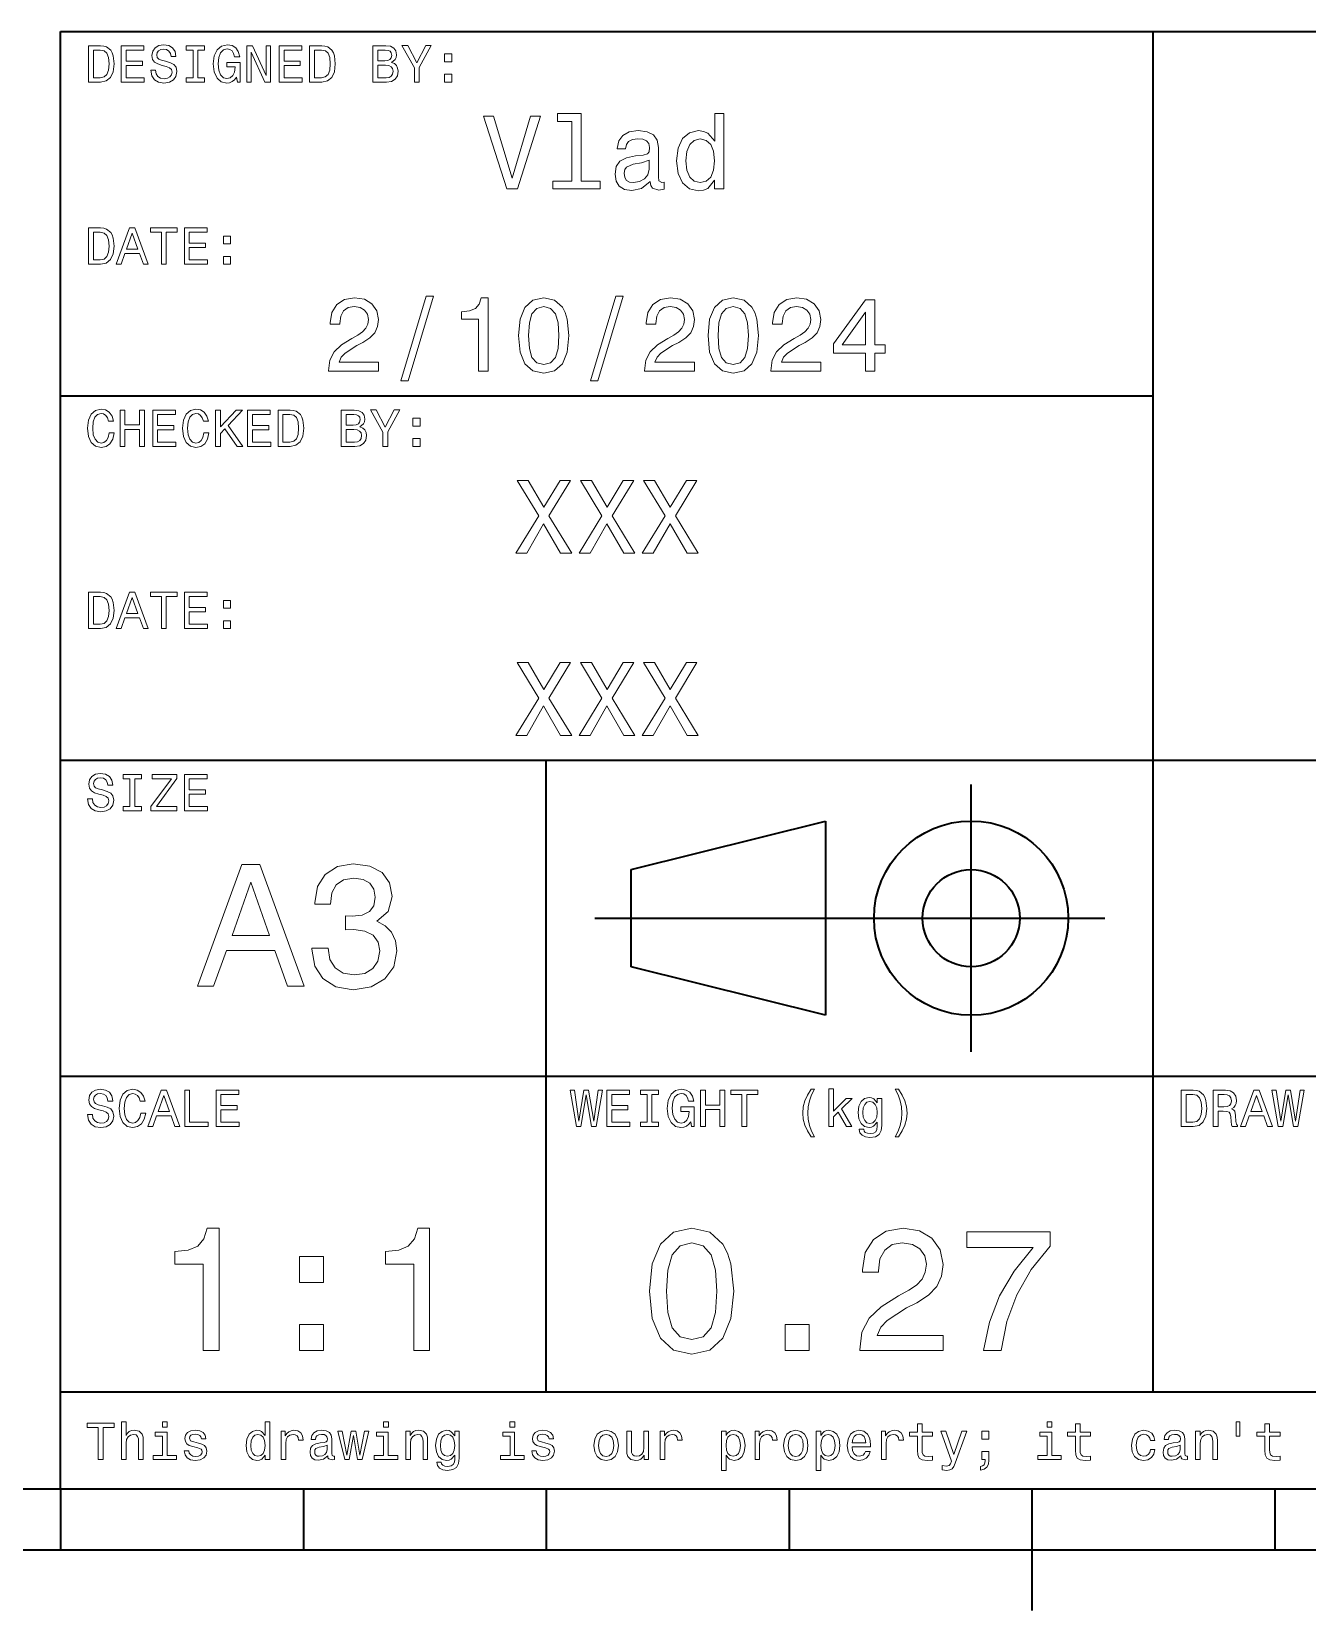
# Model space of a CAD drawing. Extents: x 0 to 420, y 0 to 297.
# Drawn here: x 218.8 to 271.3, y 5 to 70 of the extents above; entities that cross this region are included whole.
import ezdxf

# ---------------------------------------------------------------- set-up
doc = ezdxf.new("R2010")
doc.units = 0

msp = doc.modelspace()

# ---------------------------------------------------------------- linework, layer by layer
at = {"color": 7, "lineweight": 35}
for p, q in [((220, 10), (220, 70)), ((220, 70), (410, 70)), ((265, 14), (265, 70)), ((220, 55), (265, 55)), ((220, 40), (385, 40)), ((240, 14), (240, 40)), ((242, 33.5), (263, 33.5)), ((220, 27), (385, 27)), ((220, 14), (385, 14)), ((10, 10), (410, 10)), ((220, 10), (410, 10)), ((110, 7.5), (310, 7.5))]:
    msp.add_line(p, q, dxfattribs=at)
at = {"color": 7, "lineweight": 35, "ltscale": 0.275}
msp.add_line((257.5, 28), (257.5, 39), dxfattribs=at)
at = {"color": 7, "lineweight": 35, "ltscale": 0.206155}
for p, q in [((243.5, 35.5), (251.5, 37.5)), ((251.5, 29.5), (243.5, 31.5))]:
    msp.add_line(p, q, dxfattribs=at)
at = {"color": 7, "lineweight": 35, "ltscale": 0.2}
msp.add_line((251.5, 37.5), (251.5, 29.5), dxfattribs=at)
at = {"color": 7, "lineweight": 35, "ltscale": 0.1}
msp.add_line((243.5, 31.5), (243.5, 35.5), dxfattribs=at)
at = {"color": 7, "lineweight": 35, "ltscale": 0.0625}
for p, q in [((220, 10), (220, 7.5)), ((230, 10), (230, 7.5)), ((240, 10), (240, 7.5)), ((250, 10), (250, 7.5)), ((270, 10), (270, 7.5))]:
    msp.add_line(p, q, dxfattribs=at)
at = {"color": 7, "lineweight": 35, "ltscale": 0.125}
msp.add_line((260, 10), (260, 5), dxfattribs=at)
at = {"color": 7, "lineweight": 13}
for points in [[(221.648, 69.419), (221.149, 69.419), (221.149, 67.919), (221.648, 67.919), (221.884, 67.966), (222.059, 68.111), (222.167, 68.347), (222.206, 68.669), (222.171, 68.997), (222.128, 69.127), (222.068, 69.231), (221.893, 69.371), (221.778, 69.406)], [(221.633, 69.239), (221.798, 69.207), (221.91, 69.107), (221.977, 68.93), (221.999, 68.669), (221.975, 68.416), (221.908, 68.238), (221.793, 68.133), (221.633, 68.098), (221.35, 68.098), (221.35, 69.239)], [(222.498, 67.919), (223.449, 67.919), (223.449, 68.1), (222.697, 68.1), (222.697, 68.608), (223.367, 68.608), (223.367, 68.787), (222.697, 68.787), (222.697, 69.237), (223.432, 69.237), (223.432, 69.419), (222.498, 69.419)], [(223.911, 68.414), (223.715, 68.414), (223.758, 68.184), (223.866, 68.016), (224.032, 67.914), (224.257, 67.878), (224.48, 67.912), (224.646, 68.007), (224.752, 68.156), (224.791, 68.353), (224.759, 68.53), (224.668, 68.645), (224.521, 68.72), (224.324, 68.777), (224.156, 68.818), (224.045, 68.865), (223.983, 68.934), (223.963, 69.043), (223.983, 69.14), (224.039, 69.213), (224.125, 69.263), (224.244, 69.28), (224.365, 69.259), (224.46, 69.2), (224.523, 69.103), (224.553, 68.971), (224.75, 68.971), (224.75, 68.976), (224.715, 69.179), (224.614, 69.33), (224.454, 69.425), (224.238, 69.457), (224.043, 69.425), (223.892, 69.334), (223.795, 69.194), (223.76, 69.012), (223.788, 68.85), (223.87, 68.74), (224, 68.666), (224.177, 68.61), (224.352, 68.561), (224.484, 68.513), (224.564, 68.444), (224.592, 68.331), (224.566, 68.217), (224.499, 68.13), (224.398, 68.076), (224.266, 68.059), (224.119, 68.083), (224.006, 68.152), (223.935, 68.264)], [(225.455, 68.1), (225.178, 68.1), (225.178, 67.919), (225.93, 67.919), (225.93, 68.1), (225.653, 68.1), (225.653, 69.237), (225.93, 69.237), (225.93, 69.419), (225.178, 69.419), (225.178, 69.237), (225.455, 69.237)], [(227.251, 68.12), (227.287, 67.919), (227.396, 67.919), (227.396, 68.729), (226.849, 68.729), (226.849, 68.545), (227.186, 68.545), (227.186, 68.532), (227.16, 68.334), (227.091, 68.187), (226.985, 68.094), (226.853, 68.063), (226.706, 68.102), (226.591, 68.219), (226.518, 68.411), (226.492, 68.675), (226.516, 68.937), (226.589, 69.129), (226.706, 69.246), (226.864, 69.287), (226.972, 69.265), (227.061, 69.205), (227.125, 69.103), (227.162, 68.967), (227.376, 68.967), (227.32, 69.174), (227.214, 69.33), (227.065, 69.425), (226.877, 69.46), (226.63, 69.406), (226.445, 69.248), (226.326, 68.999), (226.285, 68.669), (226.326, 68.336), (226.445, 68.087), (226.62, 67.929), (226.84, 67.878), (226.963, 67.895), (227.073, 67.938), (227.169, 68.014)], [(227.664, 67.919), (227.843, 67.919), (227.843, 69.148), (228.418, 67.919), (228.649, 67.919), (228.649, 69.419), (228.468, 69.419), (228.468, 68.189), (227.899, 69.419), (227.664, 69.419)], [(229.004, 67.919), (229.955, 67.919), (229.955, 68.1), (229.202, 68.1), (229.202, 68.608), (229.872, 68.608), (229.872, 68.787), (229.202, 68.787), (229.202, 69.237), (229.937, 69.237), (229.937, 69.419), (229.004, 69.419)], [(230.756, 69.419), (230.257, 69.419), (230.257, 67.919), (230.756, 67.919), (230.992, 67.966), (231.167, 68.111), (231.275, 68.347), (231.314, 68.669), (231.28, 68.997), (231.236, 69.127), (231.176, 69.231), (231.001, 69.371), (230.886, 69.406)], [(230.741, 69.239), (230.906, 69.207), (231.018, 69.107), (231.085, 68.93), (231.107, 68.669), (231.083, 68.416), (231.016, 68.238), (230.901, 68.133), (230.741, 68.098), (230.458, 68.098), (230.458, 69.239)], [(233.631, 68.729), (233.782, 68.854), (233.821, 68.939), (233.834, 69.043), (233.806, 69.205), (233.722, 69.321), (233.586, 69.393), (233.396, 69.419), (232.862, 69.419), (232.862, 67.919), (233.426, 67.919), (233.627, 67.949), (233.776, 68.037), (233.869, 68.178), (233.901, 68.368), (233.882, 68.496), (233.83, 68.602), (233.746, 68.679)], [(233.354, 68.796), (233.061, 68.796), (233.061, 69.239), (233.372, 69.239), (233.488, 69.226), (233.571, 69.187), (233.62, 69.12), (233.638, 69.021), (233.618, 68.921), (233.566, 68.852), (233.478, 68.809)], [(234.774, 67.919), (234.774, 68.526), (235.267, 69.421), (235.043, 69.421), (234.673, 68.71), (234.299, 69.421), (234.059, 69.421), (234.573, 68.513), (234.573, 67.919)], [(235.814, 68.757), (236.112, 68.757), (236.112, 69.079), (235.814, 69.079)], [(233.402, 68.098), (233.061, 68.098), (233.061, 68.615), (233.383, 68.615), (233.519, 68.599), (233.616, 68.554), (233.674, 68.476), (233.694, 68.364), (233.674, 68.245), (233.62, 68.163), (233.53, 68.113)], [(235.814, 67.919), (236.112, 67.919), (236.112, 68.241), (235.814, 68.241)], [(239.349, 66.524), (238.597, 63.97), (237.823, 66.524), (237.412, 66.524), (238.38, 63.52), (238.813, 63.52), (239.759, 66.524)], [(241.061, 66.304), (241.061, 63.84), (240.278, 63.84), (240.278, 63.52), (242.219, 63.52), (242.219, 63.84), (241.441, 63.84), (241.441, 66.624), (240.464, 66.624), (240.464, 66.304)], [(246.935, 63.879), (246.935, 63.52), (247.316, 63.52), (247.316, 66.624), (246.939, 66.624), (246.939, 65.487), (246.65, 65.816), (246.473, 65.893), (246.269, 65.924), (245.902, 65.837), (245.617, 65.595), (245.431, 65.206), (245.366, 64.683), (245.431, 64.16), (245.617, 63.767), (245.902, 63.52), (246.269, 63.438), (246.473, 63.468), (246.654, 63.546)], [(244.285, 63.823), (244.285, 63.81), (244.307, 63.663), (244.372, 63.559), (244.644, 63.477), (244.856, 63.512), (244.856, 63.805), (244.765, 63.793), (244.644, 63.849), (244.622, 64.022), (244.622, 65.223), (244.571, 65.53), (244.419, 65.746), (244.156, 65.876), (243.784, 65.924), (243.421, 65.872), (243.153, 65.725), (242.984, 65.496), (242.928, 65.193), (242.928, 65.167), (243.269, 65.167), (243.3, 65.349), (243.395, 65.478), (243.55, 65.556), (243.771, 65.586), (243.983, 65.565), (244.134, 65.5), (244.225, 65.388), (244.255, 65.232), (244.238, 65.05), (244.169, 64.96), (243.996, 64.916), (243.671, 64.882), (243.3, 64.804), (243.036, 64.666), (242.88, 64.45), (242.833, 64.13), (242.876, 63.844), (243.01, 63.633), (243.226, 63.499), (243.525, 63.451), (243.927, 63.542)], [(246.334, 65.582), (246.585, 65.522), (246.775, 65.353), (246.888, 65.072), (246.931, 64.683), (246.888, 64.29), (246.775, 64.009), (246.585, 63.836), (246.334, 63.78), (246.097, 63.836), (245.915, 64.009), (245.794, 64.294), (245.755, 64.683), (245.794, 65.068), (245.915, 65.349), (246.097, 65.522)], [(244.242, 64.333), (244.19, 64.108), (244.052, 63.935), (243.844, 63.823), (243.589, 63.784), (243.425, 63.805), (243.308, 63.875), (243.235, 63.996), (243.213, 64.164), (243.231, 64.316), (243.3, 64.424), (243.576, 64.545), (243.927, 64.597), (244.242, 64.7)], [(221.648, 61.919), (221.149, 61.919), (221.149, 60.419), (221.648, 60.419), (221.884, 60.466), (222.059, 60.611), (222.167, 60.847), (222.206, 61.169), (222.171, 61.497), (222.128, 61.627), (222.068, 61.731), (221.893, 61.871), (221.778, 61.906)], [(222.295, 60.419), (222.494, 60.419), (222.651, 60.86), (223.25, 60.86), (223.408, 60.419), (223.611, 60.419), (223.062, 61.921), (222.841, 61.921)], [(224.153, 60.419), (224.352, 60.419), (224.352, 61.737), (224.806, 61.737), (224.806, 61.919), (223.697, 61.919), (223.697, 61.737), (224.153, 61.737)], [(225.1, 60.419), (226.051, 60.419), (226.051, 60.6), (225.299, 60.6), (225.299, 61.108), (225.969, 61.108), (225.969, 61.287), (225.299, 61.287), (225.299, 61.737), (226.034, 61.737), (226.034, 61.919), (225.1, 61.919)], [(221.633, 61.739), (221.798, 61.707), (221.91, 61.607), (221.977, 61.43), (221.999, 61.169), (221.975, 60.916), (221.908, 60.738), (221.793, 60.633), (221.633, 60.598), (221.35, 60.598), (221.35, 61.739)], [(222.72, 61.043), (222.952, 61.705), (223.183, 61.043)], [(226.706, 61.257), (227.004, 61.257), (227.004, 61.579), (226.706, 61.579)], [(226.706, 60.419), (227.004, 60.419), (227.004, 60.741), (226.706, 60.741)], [(231.036, 56.02), (233.098, 56.02), (233.098, 56.392), (231.468, 56.392), (231.559, 56.595), (231.715, 56.764), (232.195, 57.071), (232.45, 57.2), (232.735, 57.386), (232.938, 57.602), (233.055, 57.857), (233.098, 58.147), (233.024, 58.51), (232.821, 58.795), (232.51, 58.977), (232.108, 59.042), (231.693, 58.968), (231.378, 58.765), (231.174, 58.441), (231.105, 58.013), (231.105, 57.952), (231.499, 57.952), (231.499, 57.987), (231.537, 58.281), (231.654, 58.497), (231.84, 58.635), (232.086, 58.683), (232.337, 58.64), (232.523, 58.532), (232.644, 58.363), (232.687, 58.151), (232.657, 57.952), (232.575, 57.784), (232.437, 57.637), (232.246, 57.507), (231.991, 57.369), (231.568, 57.101), (231.269, 56.816), (231.092, 56.47), (231.036, 56.033)], [(234.019, 55.618), (234.317, 55.618), (235.363, 59.102), (235.061, 59.102)], [(237.218, 56.02), (237.611, 56.02), (237.611, 59.042), (237.317, 59.042), (237.239, 58.778), (237.084, 58.601), (236.846, 58.497), (236.517, 58.463), (236.517, 58.156), (237.218, 58.156)], [(238.856, 57.486), (238.921, 56.807), (239.124, 56.323), (239.448, 56.029), (239.898, 55.934), (240.343, 56.029), (240.667, 56.323), (240.866, 56.807), (240.935, 57.486), (240.866, 58.16), (240.784, 58.428), (240.667, 58.648), (240.343, 58.942), (239.898, 59.042), (239.448, 58.942), (239.124, 58.644), (238.921, 58.16)], [(239.271, 57.486), (239.305, 58.009), (239.414, 58.385), (239.608, 58.605), (239.898, 58.683), (240.183, 58.605), (240.378, 58.385), (240.486, 58.009), (240.52, 57.486), (240.486, 56.958), (240.378, 56.582), (240.183, 56.362), (239.898, 56.288), (239.608, 56.362), (239.414, 56.582), (239.305, 56.958)], [(241.826, 55.618), (242.124, 55.618), (243.17, 59.102), (242.867, 59.102)], [(244.048, 56.02), (246.11, 56.02), (246.11, 56.392), (244.48, 56.392), (244.571, 56.595), (244.726, 56.764), (245.206, 57.071), (245.461, 57.2), (245.746, 57.386), (245.95, 57.602), (246.066, 57.857), (246.11, 58.147), (246.036, 58.51), (245.833, 58.795), (245.522, 58.977), (245.12, 59.042), (244.705, 58.968), (244.389, 58.765), (244.186, 58.441), (244.117, 58.013), (244.117, 57.952), (244.51, 57.952), (244.51, 57.987), (244.549, 58.281), (244.666, 58.497), (244.852, 58.635), (245.098, 58.683), (245.349, 58.64), (245.535, 58.532), (245.656, 58.363), (245.699, 58.151), (245.669, 57.952), (245.586, 57.784), (245.448, 57.637), (245.258, 57.507), (245.003, 57.369), (244.579, 57.101), (244.281, 56.816), (244.104, 56.47), (244.048, 56.033)], [(246.663, 57.486), (246.728, 56.807), (246.931, 56.323), (247.255, 56.029), (247.705, 55.934), (248.15, 56.029), (248.474, 56.323), (248.673, 56.807), (248.742, 57.486), (248.673, 58.16), (248.591, 58.428), (248.474, 58.648), (248.15, 58.942), (247.705, 59.042), (247.255, 58.942), (246.931, 58.644), (246.728, 58.16)], [(247.078, 57.486), (247.112, 58.009), (247.22, 58.385), (247.415, 58.605), (247.705, 58.683), (247.99, 58.605), (248.184, 58.385), (248.293, 58.009), (248.327, 57.486), (248.293, 56.958), (248.184, 56.582), (247.99, 56.362), (247.705, 56.288), (247.415, 56.362), (247.22, 56.582), (247.112, 56.958)], [(249.252, 56.02), (251.314, 56.02), (251.314, 56.392), (249.684, 56.392), (249.775, 56.595), (249.931, 56.764), (250.411, 57.071), (250.666, 57.2), (250.951, 57.386), (251.154, 57.602), (251.271, 57.857), (251.314, 58.147), (251.241, 58.51), (251.037, 58.795), (250.726, 58.977), (250.324, 59.042), (249.909, 58.968), (249.594, 58.765), (249.39, 58.441), (249.321, 58.013), (249.321, 57.952), (249.715, 57.952), (249.715, 57.987), (249.754, 58.281), (249.87, 58.497), (250.056, 58.635), (250.303, 58.683), (250.553, 58.64), (250.739, 58.532), (250.86, 58.363), (250.903, 58.151), (250.873, 57.952), (250.791, 57.784), (250.653, 57.637), (250.463, 57.507), (250.207, 57.369), (249.784, 57.101), (249.486, 56.816), (249.308, 56.47), (249.252, 56.033)], [(253.147, 56.02), (253.536, 56.02), (253.536, 56.764), (253.964, 56.764), (253.964, 57.11), (253.536, 57.11), (253.536, 58.955), (253.143, 58.955), (251.829, 57.144), (251.829, 56.764), (253.147, 56.764)], [(252.192, 57.11), (253.147, 58.454), (253.147, 57.11)], [(222.001, 53.476), (221.957, 53.295), (221.886, 53.165), (221.787, 53.085), (221.67, 53.059), (221.53, 53.098), (221.419, 53.215), (221.346, 53.405), (221.322, 53.669), (221.346, 53.93), (221.417, 54.122), (221.527, 54.239), (221.67, 54.28), (221.774, 54.259), (221.862, 54.198), (221.932, 54.101), (221.979, 53.967), (222.184, 53.967), (222.12, 54.172), (222.007, 54.328), (221.854, 54.425), (221.67, 54.46), (221.441, 54.406), (221.266, 54.254), (221.153, 54.006), (221.115, 53.669), (221.153, 53.331), (221.266, 53.083), (221.441, 52.929), (221.67, 52.878), (221.871, 52.919), (222.033, 53.033), (222.148, 53.221), (222.208, 53.476)], [(222.45, 52.919), (222.651, 52.919), (222.651, 53.623), (223.252, 53.623), (223.252, 52.919), (223.451, 52.919), (223.451, 54.419), (223.252, 54.419), (223.252, 53.807), (222.651, 53.807), (222.651, 54.419), (222.45, 54.419)], [(223.799, 52.919), (224.75, 52.919), (224.75, 53.1), (223.998, 53.1), (223.998, 53.608), (224.668, 53.608), (224.668, 53.787), (223.998, 53.787), (223.998, 54.237), (224.733, 54.237), (224.733, 54.419), (223.799, 54.419)], [(225.904, 53.476), (225.861, 53.295), (225.79, 53.165), (225.69, 53.085), (225.573, 53.059), (225.433, 53.098), (225.323, 53.215), (225.249, 53.405), (225.226, 53.669), (225.249, 53.93), (225.321, 54.122), (225.431, 54.239), (225.573, 54.28), (225.677, 54.259), (225.766, 54.198), (225.835, 54.101), (225.883, 53.967), (226.088, 53.967), (226.023, 54.172), (225.911, 54.328), (225.757, 54.425), (225.573, 54.46), (225.344, 54.406), (225.169, 54.254), (225.057, 54.006), (225.018, 53.669), (225.057, 53.331), (225.169, 53.083), (225.344, 52.929), (225.573, 52.878), (225.774, 52.919), (225.937, 53.033), (226.051, 53.221), (226.112, 53.476)], [(226.386, 52.919), (226.585, 52.919), (226.585, 53.452), (226.762, 53.643), (227.266, 52.919), (227.508, 52.919), (226.903, 53.787), (227.491, 54.419), (227.227, 54.419), (226.585, 53.725), (226.585, 54.419), (226.386, 54.419)], [(227.702, 52.919), (228.653, 52.919), (228.653, 53.1), (227.901, 53.1), (227.901, 53.608), (228.571, 53.608), (228.571, 53.787), (227.901, 53.787), (227.901, 54.237), (228.636, 54.237), (228.636, 54.419), (227.702, 54.419)], [(229.455, 54.419), (228.956, 54.419), (228.956, 52.919), (229.455, 52.919), (229.691, 52.966), (229.866, 53.111), (229.974, 53.347), (230.013, 53.669), (229.978, 53.997), (229.935, 54.127), (229.875, 54.231), (229.7, 54.371), (229.585, 54.406)], [(229.44, 54.239), (229.604, 54.207), (229.717, 54.107), (229.784, 53.93), (229.805, 53.669), (229.782, 53.416), (229.715, 53.238), (229.6, 53.133), (229.44, 53.098), (229.157, 53.098), (229.157, 54.239)], [(232.33, 53.729), (232.481, 53.854), (232.52, 53.939), (232.533, 54.043), (232.505, 54.205), (232.421, 54.321), (232.285, 54.393), (232.094, 54.419), (231.561, 54.419), (231.561, 52.919), (232.125, 52.919), (232.326, 52.949), (232.475, 53.037), (232.568, 53.178), (232.6, 53.368), (232.581, 53.496), (232.529, 53.602), (232.445, 53.679)], [(232.053, 53.796), (231.759, 53.796), (231.759, 54.239), (232.071, 54.239), (232.187, 54.226), (232.269, 54.187), (232.319, 54.12), (232.336, 54.021), (232.317, 53.921), (232.265, 53.852), (232.177, 53.809)], [(233.473, 52.919), (233.473, 53.526), (233.966, 54.421), (233.741, 54.421), (233.372, 53.71), (232.998, 54.421), (232.758, 54.421), (233.272, 53.513), (233.272, 52.919)], [(234.513, 53.757), (234.811, 53.757), (234.811, 54.079), (234.513, 54.079)], [(232.101, 53.098), (231.759, 53.098), (231.759, 53.615), (232.081, 53.615), (232.218, 53.599), (232.315, 53.554), (232.373, 53.476), (232.393, 53.364), (232.373, 53.245), (232.319, 53.163), (232.228, 53.113)], [(234.513, 52.919), (234.811, 52.919), (234.811, 53.241), (234.513, 53.241)], [(238.752, 48.52), (239.206, 48.52), (239.893, 49.735), (240.594, 48.52), (241.052, 48.52), (240.114, 50.063), (241.004, 51.524), (240.568, 51.524), (239.906, 50.414), (239.258, 51.524), (238.804, 51.524), (239.69, 50.059)], [(241.354, 48.52), (241.808, 48.52), (242.496, 49.735), (243.196, 48.52), (243.654, 48.52), (242.716, 50.063), (243.607, 51.524), (243.17, 51.524), (242.509, 50.414), (241.86, 51.524), (241.406, 51.524), (242.293, 50.059)], [(243.957, 48.52), (244.411, 48.52), (245.098, 49.735), (245.798, 48.52), (246.256, 48.52), (245.318, 50.063), (246.209, 51.524), (245.772, 51.524), (245.111, 50.414), (244.463, 51.524), (244.009, 51.524), (244.895, 50.059)], [(221.648, 46.919), (221.149, 46.919), (221.149, 45.419), (221.648, 45.419), (221.884, 45.466), (222.059, 45.611), (222.167, 45.847), (222.206, 46.169), (222.171, 46.497), (222.128, 46.627), (222.068, 46.731), (221.893, 46.871), (221.778, 46.906)], [(222.295, 45.419), (222.494, 45.419), (222.651, 45.86), (223.25, 45.86), (223.408, 45.419), (223.611, 45.419), (223.062, 46.921), (222.841, 46.921)], [(224.153, 45.419), (224.352, 45.419), (224.352, 46.737), (224.806, 46.737), (224.806, 46.919), (223.697, 46.919), (223.697, 46.737), (224.153, 46.737)], [(225.1, 45.419), (226.051, 45.419), (226.051, 45.6), (225.299, 45.6), (225.299, 46.108), (225.969, 46.108), (225.969, 46.287), (225.299, 46.287), (225.299, 46.737), (226.034, 46.737), (226.034, 46.919), (225.1, 46.919)], [(221.633, 46.739), (221.798, 46.707), (221.91, 46.607), (221.977, 46.43), (221.999, 46.169), (221.975, 45.916), (221.908, 45.738), (221.793, 45.633), (221.633, 45.598), (221.35, 45.598), (221.35, 46.739)], [(222.72, 46.043), (222.952, 46.705), (223.183, 46.043)], [(226.706, 46.257), (227.004, 46.257), (227.004, 46.579), (226.706, 46.579)], [(226.706, 45.419), (227.004, 45.419), (227.004, 45.741), (226.706, 45.741)], [(238.752, 41.02), (239.206, 41.02), (239.893, 42.235), (240.594, 41.02), (241.052, 41.02), (240.114, 42.563), (241.004, 44.024), (240.568, 44.024), (239.906, 42.914), (239.258, 44.024), (238.804, 44.024), (239.69, 42.559)], [(241.354, 41.02), (241.808, 41.02), (242.496, 42.235), (243.196, 41.02), (243.654, 41.02), (242.716, 42.563), (243.607, 44.024), (243.17, 44.024), (242.509, 42.914), (241.86, 44.024), (241.406, 44.024), (242.293, 42.559)], [(243.957, 41.02), (244.411, 41.02), (245.098, 42.235), (245.798, 41.02), (246.256, 41.02), (245.318, 42.563), (246.209, 44.024), (245.772, 44.024), (245.111, 42.914), (244.463, 44.024), (244.009, 44.024), (244.895, 42.559)], [(221.309, 38.414), (221.112, 38.414), (221.156, 38.184), (221.264, 38.016), (221.43, 37.914), (221.655, 37.878), (221.878, 37.912), (222.044, 38.007), (222.15, 38.156), (222.189, 38.353), (222.156, 38.53), (222.066, 38.645), (221.919, 38.72), (221.722, 38.777), (221.553, 38.818), (221.443, 38.865), (221.38, 38.934), (221.361, 39.043), (221.38, 39.14), (221.437, 39.213), (221.523, 39.263), (221.642, 39.28), (221.763, 39.259), (221.858, 39.2), (221.921, 39.103), (221.951, 38.971), (222.148, 38.971), (222.148, 38.976), (222.113, 39.179), (222.012, 39.33), (221.852, 39.425), (221.635, 39.457), (221.441, 39.425), (221.29, 39.334), (221.192, 39.194), (221.158, 39.012), (221.186, 38.85), (221.268, 38.74), (221.398, 38.666), (221.575, 38.61), (221.75, 38.561), (221.882, 38.513), (221.962, 38.444), (221.99, 38.331), (221.964, 38.217), (221.897, 38.13), (221.795, 38.076), (221.664, 38.059), (221.517, 38.083), (221.404, 38.152), (221.333, 38.264)], [(222.852, 38.1), (222.576, 38.1), (222.576, 37.919), (223.328, 37.919), (223.328, 38.1), (223.051, 38.1), (223.051, 39.237), (223.328, 39.237), (223.328, 39.419), (222.576, 39.419), (222.576, 39.237), (222.852, 39.237)], [(223.715, 37.919), (224.791, 37.919), (224.791, 38.1), (223.952, 38.1), (224.791, 39.248), (224.791, 39.419), (223.773, 39.419), (223.773, 39.237), (224.566, 39.237), (223.715, 38.091)], [(225.1, 37.919), (226.051, 37.919), (226.051, 38.1), (225.299, 38.1), (225.299, 38.608), (225.969, 38.608), (225.969, 38.787), (225.299, 38.787), (225.299, 39.237), (226.034, 39.237), (226.034, 39.419), (225.1, 39.419)], [(225.641, 30.7), (226.304, 30.7), (226.83, 32.17), (228.826, 32.17), (229.352, 30.7), (230.029, 30.7), (228.199, 35.707), (227.464, 35.707)], [(230.353, 32.271), (230.353, 32.22), (230.468, 31.529), (230.807, 31.01), (231.34, 30.679), (232.046, 30.556), (232.795, 30.679), (233.357, 30.996), (233.718, 31.5), (233.847, 32.148), (233.79, 32.573), (233.631, 32.919), (233.372, 33.186), (233.026, 33.38), (233.494, 33.769), (233.66, 34.389), (233.552, 34.951), (233.242, 35.376), (232.738, 35.643), (232.046, 35.736), (231.398, 35.621), (230.901, 35.304), (230.576, 34.8), (230.468, 34.13), (230.468, 34.079), (231.11, 34.079), (231.167, 34.54), (231.354, 34.872), (231.657, 35.073), (232.082, 35.146), (232.457, 35.088), (232.731, 34.937), (232.896, 34.692), (232.961, 34.36), (232.896, 34.007), (232.723, 33.769), (232.421, 33.625), (232.01, 33.582), (231.729, 33.589), (231.729, 33.02), (232.082, 33.035), (232.536, 32.97), (232.875, 32.797), (233.076, 32.516), (233.148, 32.148), (233.069, 31.731), (232.86, 31.421), (232.529, 31.226), (232.089, 31.161), (231.635, 31.233), (231.304, 31.45), (231.095, 31.795), (231.016, 32.271)], [(227.061, 32.782), (227.831, 34.987), (228.602, 32.782)], [(221.309, 25.414), (221.112, 25.414), (221.156, 25.184), (221.264, 25.016), (221.43, 24.914), (221.655, 24.878), (221.878, 24.912), (222.044, 25.007), (222.15, 25.156), (222.189, 25.353), (222.156, 25.53), (222.066, 25.645), (221.919, 25.72), (221.722, 25.777), (221.553, 25.818), (221.443, 25.865), (221.38, 25.934), (221.361, 26.043), (221.38, 26.14), (221.437, 26.213), (221.523, 26.263), (221.642, 26.28), (221.763, 26.259), (221.858, 26.2), (221.921, 26.103), (221.951, 25.971), (222.148, 25.971), (222.148, 25.976), (222.113, 26.179), (222.012, 26.33), (221.852, 26.425), (221.635, 26.457), (221.441, 26.425), (221.29, 26.334), (221.192, 26.194), (221.158, 26.012), (221.186, 25.85), (221.268, 25.74), (221.398, 25.666), (221.575, 25.61), (221.75, 25.561), (221.882, 25.513), (221.962, 25.444), (221.99, 25.331), (221.964, 25.217), (221.897, 25.13), (221.795, 25.076), (221.664, 25.059), (221.517, 25.083), (221.404, 25.152), (221.333, 25.264)], [(223.302, 25.476), (223.259, 25.295), (223.187, 25.165), (223.088, 25.085), (222.971, 25.059), (222.831, 25.098), (222.72, 25.215), (222.647, 25.405), (222.623, 25.669), (222.647, 25.93), (222.718, 26.122), (222.829, 26.239), (222.971, 26.28), (223.075, 26.259), (223.164, 26.198), (223.233, 26.101), (223.28, 25.967), (223.486, 25.967), (223.421, 26.172), (223.308, 26.328), (223.155, 26.425), (222.971, 26.46), (222.742, 26.406), (222.567, 26.254), (222.455, 26.006), (222.416, 25.669), (222.455, 25.331), (222.567, 25.083), (222.742, 24.929), (222.971, 24.878), (223.172, 24.919), (223.334, 25.033), (223.449, 25.221), (223.509, 25.476)], [(223.596, 24.919), (223.795, 24.919), (223.952, 25.36), (224.551, 25.36), (224.709, 24.919), (224.912, 24.919), (224.363, 26.421), (224.143, 26.421)], [(224.022, 25.543), (224.253, 26.205), (224.484, 25.543)], [(225.115, 24.919), (226.079, 24.919), (226.079, 25.1), (225.314, 25.1), (225.314, 26.419), (225.115, 26.419)], [(226.401, 24.919), (227.352, 24.919), (227.352, 25.1), (226.6, 25.1), (226.6, 25.608), (227.27, 25.608), (227.27, 25.787), (226.6, 25.787), (226.6, 26.237), (227.335, 26.237), (227.335, 26.419), (226.401, 26.419)], [(241.242, 24.919), (241.432, 24.919), (241.648, 26.22), (241.871, 24.919), (242.053, 24.919), (242.316, 26.421), (242.143, 26.421), (241.957, 25.143), (241.744, 26.421), (241.555, 26.421), (241.346, 25.143), (241.16, 26.421), (240.983, 26.421)], [(242.498, 24.919), (243.449, 24.919), (243.449, 25.1), (242.697, 25.1), (242.697, 25.608), (243.367, 25.608), (243.367, 25.787), (242.697, 25.787), (242.697, 26.237), (243.432, 26.237), (243.432, 26.419), (242.498, 26.419)], [(244.153, 25.1), (243.877, 25.1), (243.877, 24.919), (244.629, 24.919), (244.629, 25.1), (244.352, 25.1), (244.352, 26.237), (244.629, 26.237), (244.629, 26.419), (243.877, 26.419), (243.877, 26.237), (244.153, 26.237)], [(245.95, 25.12), (245.986, 24.919), (246.094, 24.919), (246.094, 25.729), (245.548, 25.729), (245.548, 25.545), (245.885, 25.545), (245.885, 25.532), (245.859, 25.334), (245.79, 25.187), (245.684, 25.094), (245.552, 25.063), (245.405, 25.102), (245.29, 25.219), (245.217, 25.411), (245.191, 25.675), (245.215, 25.937), (245.288, 26.129), (245.405, 26.246), (245.563, 26.287), (245.671, 26.265), (245.759, 26.205), (245.824, 26.103), (245.861, 25.967), (246.075, 25.967), (246.019, 26.174), (245.913, 26.33), (245.764, 26.425), (245.576, 26.46), (245.329, 26.406), (245.143, 26.248), (245.024, 25.999), (244.983, 25.669), (245.024, 25.336), (245.143, 25.087), (245.318, 24.929), (245.539, 24.878), (245.662, 24.895), (245.772, 24.938), (245.867, 25.014)], [(246.354, 24.919), (246.555, 24.919), (246.555, 25.623), (247.156, 25.623), (247.156, 24.919), (247.354, 24.919), (247.354, 26.419), (247.156, 26.419), (247.156, 25.807), (246.555, 25.807), (246.555, 26.419), (246.354, 26.419)], [(248.057, 24.919), (248.256, 24.919), (248.256, 26.237), (248.71, 26.237), (248.71, 26.419), (247.601, 26.419), (247.601, 26.237), (248.057, 26.237)], [(250.916, 24.501), (251.053, 24.501), (250.929, 24.731), (250.843, 24.97), (250.789, 25.223), (250.772, 25.478), (250.789, 25.733), (250.843, 25.984), (250.929, 26.226), (251.053, 26.455), (250.916, 26.455), (250.759, 26.218), (250.648, 25.982), (250.584, 25.736), (250.564, 25.478), (250.584, 25.219), (250.648, 24.975), (250.759, 24.739)], [(251.638, 24.919), (251.829, 24.919), (251.829, 25.327), (252.027, 25.519), (252.369, 24.919), (252.583, 24.919), (252.157, 25.651), (252.594, 26.079), (252.354, 26.079), (251.829, 25.556), (251.829, 26.47), (251.638, 26.47)], [(253.817, 24.97), (253.817, 26.079), (253.635, 26.079), (253.635, 25.891), (253.486, 26.062), (253.396, 26.105), (253.294, 26.12), (253.11, 26.077), (252.968, 25.956), (252.875, 25.762), (252.842, 25.5), (252.875, 25.236), (252.968, 25.042), (253.11, 24.919), (253.294, 24.878), (253.398, 24.893), (253.484, 24.932), (253.635, 25.096), (253.635, 24.932), (253.618, 24.802), (253.571, 24.709), (253.48, 24.655), (253.344, 24.635), (253.225, 24.648), (253.14, 24.681), (253.091, 24.737), (253.076, 24.813), (252.892, 24.813), (252.892, 24.804), (252.92, 24.666), (253.006, 24.562), (253.145, 24.495), (253.333, 24.471), (253.558, 24.504), (253.707, 24.594), (253.791, 24.752)], [(254.506, 24.501), (254.662, 24.739), (254.772, 24.975), (254.837, 25.219), (254.859, 25.478), (254.837, 25.736), (254.772, 25.982), (254.662, 26.218), (254.506, 26.455), (254.37, 26.455), (254.491, 26.226), (254.578, 25.984), (254.63, 25.733), (254.649, 25.478), (254.63, 25.223), (254.578, 24.97), (254.489, 24.731), (254.37, 24.501)], [(266.648, 26.419), (266.149, 26.419), (266.149, 24.919), (266.648, 24.919), (266.884, 24.966), (267.059, 25.111), (267.167, 25.347), (267.206, 25.669), (267.171, 25.997), (267.128, 26.127), (267.068, 26.231), (266.893, 26.371), (266.778, 26.406)], [(266.633, 26.239), (266.798, 26.207), (266.91, 26.107), (266.977, 25.93), (266.999, 25.669), (266.975, 25.416), (266.908, 25.238), (266.793, 25.133), (266.633, 25.098), (266.35, 25.098), (266.35, 26.239)], [(267.47, 24.919), (267.671, 24.919), (267.671, 25.552), (267.876, 25.552), (268.027, 25.545), (268.122, 25.515), (268.174, 25.444), (268.196, 25.316), (268.207, 25.122), (268.22, 24.994), (268.246, 24.919), (268.473, 24.919), (268.473, 24.96), (268.423, 25.02), (268.406, 25.133), (268.391, 25.375), (268.354, 25.554), (268.304, 25.61), (268.226, 25.651), (268.313, 25.705), (268.373, 25.781), (268.412, 25.876), (268.425, 25.991), (268.395, 26.172), (268.308, 26.308), (268.166, 26.39), (267.971, 26.419), (267.47, 26.419)], [(267.915, 26.235), (268.047, 26.222), (268.14, 26.181), (268.198, 26.105), (268.218, 25.986), (268.196, 25.861), (268.138, 25.785), (268.038, 25.746), (267.902, 25.736), (267.671, 25.736), (267.671, 26.235)], [(268.596, 24.919), (268.795, 24.919), (268.952, 25.36), (269.551, 25.36), (269.709, 24.919), (269.912, 24.919), (269.363, 26.421), (269.143, 26.421)], [(269.022, 25.543), (269.253, 26.205), (269.484, 25.543)], [(270.146, 24.919), (270.336, 24.919), (270.552, 26.22), (270.775, 24.919), (270.956, 24.919), (271.22, 26.421), (271.047, 26.421), (270.861, 25.143), (270.647, 26.421), (270.459, 26.421), (270.249, 25.143), (270.063, 26.421), (269.886, 26.421)], [(253.039, 25.5), (253.058, 25.692), (253.117, 25.835), (253.207, 25.919), (253.329, 25.95), (253.456, 25.919), (253.551, 25.835), (253.61, 25.692), (253.631, 25.5), (253.61, 25.303), (253.551, 25.163), (253.456, 25.076), (253.329, 25.048), (253.207, 25.076), (253.117, 25.163), (253.058, 25.305)], [(225.87, 15.7), (226.526, 15.7), (226.526, 20.736), (226.036, 20.736), (225.906, 20.297), (225.647, 20.001), (225.251, 19.829), (224.703, 19.771), (224.703, 19.259), (225.87, 19.259)], [(234.545, 15.7), (235.2, 15.7), (235.2, 20.736), (234.71, 20.736), (234.581, 20.297), (234.321, 20.001), (233.925, 19.829), (233.378, 19.771), (233.378, 19.259), (234.545, 19.259)], [(244.258, 18.143), (244.366, 17.012), (244.705, 16.205), (245.245, 15.715), (245.994, 15.556), (246.736, 15.715), (247.277, 16.205), (247.608, 17.012), (247.723, 18.143), (247.608, 19.267), (247.471, 19.713), (247.277, 20.081), (246.736, 20.571), (245.994, 20.736), (245.245, 20.571), (244.705, 20.073), (244.366, 19.267)], [(252.911, 15.7), (256.347, 15.7), (256.347, 16.32), (253.631, 16.32), (253.782, 16.659), (254.042, 16.939), (254.842, 17.451), (255.267, 17.667), (255.742, 17.977), (256.081, 18.337), (256.275, 18.762), (256.347, 19.245), (256.225, 19.85), (255.886, 20.326), (255.367, 20.628), (254.697, 20.736), (254.006, 20.614), (253.48, 20.275), (253.141, 19.735), (253.026, 19.022), (253.026, 18.921), (253.682, 18.921), (253.682, 18.978), (253.746, 19.468), (253.941, 19.829), (254.251, 20.059), (254.661, 20.138), (255.079, 20.066), (255.389, 19.886), (255.591, 19.605), (255.663, 19.252), (255.612, 18.921), (255.476, 18.64), (255.245, 18.395), (254.928, 18.179), (254.503, 17.948), (253.797, 17.501), (253.3, 17.026), (253.004, 16.45), (252.911, 15.722)], [(258.004, 15.7), (258.732, 15.7), (258.97, 16.889), (259.388, 17.999), (259.978, 19.029), (260.749, 19.994), (260.749, 20.592), (257.32, 20.592), (257.32, 19.937), (260.058, 19.937), (259.265, 18.964), (258.667, 17.948), (258.249, 16.867)], [(229.84, 18.496), (230.834, 18.496), (230.834, 19.569), (229.84, 19.569)], [(244.95, 18.143), (245.007, 19.014), (245.187, 19.641), (245.512, 20.009), (245.994, 20.138), (246.47, 20.009), (246.794, 19.641), (246.974, 19.014), (247.032, 18.143), (246.974, 17.264), (246.794, 16.637), (246.47, 16.269), (245.994, 16.147), (245.512, 16.269), (245.187, 16.637), (245.007, 17.264)], [(229.84, 15.7), (230.834, 15.7), (230.834, 16.774), (229.84, 16.774)], [(249.834, 15.7), (250.829, 15.7), (250.829, 16.774), (249.834, 16.774)], [(221.551, 11.214), (221.75, 11.214), (221.75, 12.533), (222.204, 12.533), (222.204, 12.714), (221.095, 12.714), (221.095, 12.533), (221.551, 12.533)], [(222.504, 11.214), (222.695, 11.214), (222.695, 11.884), (222.714, 12.038), (222.777, 12.15), (222.874, 12.219), (223.004, 12.245), (223.107, 12.224), (223.172, 12.165), (223.205, 12.068), (223.215, 11.938), (223.215, 11.214), (223.406, 11.214), (223.406, 11.977), (223.397, 12.131), (223.358, 12.258), (223.231, 12.375), (223.032, 12.416), (222.924, 12.401), (222.831, 12.36), (222.753, 12.295), (222.695, 12.206), (222.695, 12.766), (222.504, 12.766)], [(224.393, 12.766), (224.192, 12.766), (224.192, 12.55), (224.393, 12.55)], [(225.675, 11.891), (225.491, 11.934), (225.355, 11.984), (225.31, 12.085), (225.323, 12.157), (225.368, 12.209), (225.442, 12.241), (225.548, 12.254), (225.649, 12.241), (225.729, 12.202), (225.781, 12.144), (225.803, 12.066), (225.988, 12.066), (225.988, 12.07), (225.956, 12.211), (225.867, 12.321), (225.729, 12.39), (225.548, 12.416), (225.364, 12.39), (225.23, 12.319), (225.146, 12.213), (225.12, 12.079), (225.139, 11.949), (225.2, 11.858), (225.299, 11.794), (225.444, 11.748), (225.656, 11.696), (225.785, 11.642), (225.82, 11.599), (225.833, 11.534), (225.813, 11.454), (225.762, 11.394), (225.677, 11.355), (225.565, 11.342), (225.446, 11.355), (225.36, 11.4), (225.301, 11.474), (225.277, 11.575), (225.094, 11.575), (225.124, 11.402), (225.213, 11.277), (225.353, 11.201), (225.548, 11.173), (225.751, 11.201), (225.9, 11.277), (225.991, 11.398), (226.023, 11.556), (225.999, 11.692), (225.932, 11.785), (225.822, 11.845)], [(228.422, 11.394), (228.422, 11.214), (228.612, 11.214), (228.612, 12.766), (228.424, 12.766), (228.424, 12.198), (228.28, 12.362), (228.191, 12.401), (228.089, 12.416), (227.906, 12.373), (227.763, 12.252), (227.67, 12.057), (227.638, 11.796), (227.67, 11.534), (227.763, 11.338), (227.906, 11.214), (228.089, 11.173), (228.191, 11.188), (228.282, 11.227)], [(229.081, 11.214), (229.272, 11.214), (229.272, 11.878), (229.291, 12.038), (229.349, 12.152), (229.445, 12.222), (229.572, 12.245), (229.667, 12.23), (229.738, 12.187), (229.782, 12.113), (229.797, 12.014), (229.989, 12.014), (229.963, 12.189), (229.892, 12.314), (229.773, 12.39), (229.611, 12.416), (229.501, 12.399), (229.406, 12.356), (229.321, 12.282), (229.254, 12.183), (229.254, 12.375), (229.081, 12.375)], [(231.001, 11.366), (231.001, 11.359), (231.012, 11.286), (231.044, 11.234), (231.18, 11.193), (231.286, 11.21), (231.286, 11.357), (231.241, 11.351), (231.18, 11.379), (231.169, 11.465), (231.169, 12.066), (231.143, 12.219), (231.068, 12.327), (230.936, 12.392), (230.75, 12.416), (230.568, 12.39), (230.434, 12.317), (230.35, 12.202), (230.322, 12.051), (230.322, 12.038), (230.493, 12.038), (230.508, 12.129), (230.555, 12.193), (230.633, 12.232), (230.744, 12.247), (230.849, 12.237), (230.925, 12.204), (230.97, 12.148), (230.986, 12.07), (230.977, 11.979), (230.942, 11.934), (230.856, 11.912), (230.694, 11.895), (230.508, 11.856), (230.376, 11.787), (230.298, 11.679), (230.274, 11.519), (230.296, 11.376), (230.363, 11.271), (230.471, 11.204), (230.62, 11.18), (230.821, 11.225)], [(231.887, 11.214), (232.06, 12.2), (232.233, 11.214), (232.414, 11.214), (232.7, 12.375), (232.516, 12.375), (232.323, 11.389), (232.153, 12.375), (231.965, 12.375), (231.794, 11.389), (231.602, 12.375), (231.42, 12.375), (231.705, 11.214)], [(233.501, 12.766), (233.3, 12.766), (233.3, 12.55), (233.501, 12.55)], [(234.215, 11.214), (234.405, 11.214), (234.405, 11.884), (234.424, 12.038), (234.487, 12.15), (234.584, 12.219), (234.714, 12.245), (234.818, 12.224), (234.883, 12.165), (234.915, 12.068), (234.926, 11.938), (234.926, 11.214), (235.116, 11.214), (235.116, 11.977), (235.107, 12.131), (235.068, 12.258), (234.941, 12.375), (234.742, 12.416), (234.632, 12.401), (234.539, 12.36), (234.459, 12.291), (234.396, 12.198), (234.396, 12.375), (234.215, 12.375)], [(236.419, 11.266), (236.419, 12.375), (236.238, 12.375), (236.238, 12.187), (236.089, 12.358), (235.998, 12.401), (235.896, 12.416), (235.713, 12.373), (235.57, 12.252), (235.477, 12.057), (235.445, 11.796), (235.477, 11.532), (235.57, 11.338), (235.713, 11.214), (235.896, 11.173), (236, 11.188), (236.086, 11.227), (236.238, 11.392), (236.238, 11.227), (236.22, 11.098), (236.173, 11.005), (236.082, 10.951), (235.946, 10.931), (235.827, 10.944), (235.743, 10.977), (235.693, 11.033), (235.678, 11.108), (235.494, 11.108), (235.494, 11.1), (235.522, 10.961), (235.609, 10.858), (235.747, 10.791), (235.935, 10.767), (236.16, 10.799), (236.309, 10.89), (236.393, 11.048)], [(238.706, 12.766), (238.505, 12.766), (238.505, 12.55), (238.706, 12.55)], [(239.988, 11.891), (239.804, 11.934), (239.668, 11.984), (239.622, 12.085), (239.635, 12.157), (239.681, 12.209), (239.754, 12.241), (239.86, 12.254), (239.962, 12.241), (240.042, 12.202), (240.094, 12.144), (240.115, 12.066), (240.301, 12.066), (240.301, 12.07), (240.269, 12.211), (240.18, 12.321), (240.042, 12.39), (239.86, 12.416), (239.677, 12.39), (239.543, 12.319), (239.458, 12.213), (239.432, 12.079), (239.452, 11.949), (239.512, 11.858), (239.612, 11.794), (239.756, 11.748), (239.968, 11.696), (240.098, 11.642), (240.133, 11.599), (240.146, 11.534), (240.126, 11.454), (240.074, 11.394), (239.99, 11.355), (239.878, 11.342), (239.759, 11.355), (239.672, 11.4), (239.614, 11.474), (239.59, 11.575), (239.406, 11.575), (239.437, 11.402), (239.525, 11.277), (239.666, 11.201), (239.86, 11.173), (240.063, 11.201), (240.213, 11.277), (240.303, 11.398), (240.336, 11.556), (240.312, 11.692), (240.245, 11.785), (240.135, 11.845)], [(241.965, 11.794), (242, 11.53), (242.099, 11.335), (242.257, 11.214), (242.469, 11.173), (242.679, 11.214), (242.836, 11.333), (242.936, 11.528), (242.973, 11.794), (242.936, 12.057), (242.836, 12.254), (242.679, 12.373), (242.469, 12.416), (242.257, 12.373), (242.099, 12.252), (242, 12.057)], [(244.218, 12.375), (244.027, 12.375), (244.027, 11.705), (244.006, 11.549), (243.943, 11.437), (243.846, 11.368), (243.718, 11.346), (243.617, 11.363), (243.552, 11.415), (243.515, 11.504), (243.506, 11.629), (243.506, 12.375), (243.316, 12.375), (243.316, 11.612), (243.323, 11.459), (243.364, 11.331), (243.489, 11.214), (243.69, 11.173), (243.798, 11.188), (243.891, 11.227), (243.971, 11.294), (244.036, 11.392), (244.036, 11.214), (244.218, 11.214)], [(244.695, 11.214), (244.885, 11.214), (244.885, 11.878), (244.905, 12.038), (244.963, 12.152), (245.058, 12.222), (245.186, 12.245), (245.281, 12.23), (245.352, 12.187), (245.396, 12.113), (245.411, 12.014), (245.603, 12.014), (245.577, 12.189), (245.506, 12.314), (245.387, 12.39), (245.225, 12.416), (245.115, 12.399), (245.019, 12.356), (244.935, 12.282), (244.868, 12.183), (244.868, 12.375), (244.695, 12.375)], [(247.406, 12.196), (247.406, 12.375), (247.215, 12.375), (247.215, 10.765), (247.406, 10.765), (247.406, 11.392), (247.473, 11.29), (247.548, 11.223), (247.738, 11.173), (247.92, 11.214), (248.063, 11.338), (248.156, 11.532), (248.19, 11.796), (248.156, 12.057), (248.063, 12.252), (247.92, 12.373), (247.738, 12.416), (247.635, 12.403), (247.546, 12.362), (247.47, 12.293)], [(248.599, 11.214), (248.789, 11.214), (248.789, 11.878), (248.808, 12.038), (248.867, 12.152), (248.962, 12.222), (249.089, 12.245), (249.184, 12.23), (249.256, 12.187), (249.299, 12.113), (249.314, 12.014), (249.506, 12.014), (249.481, 12.189), (249.409, 12.314), (249.29, 12.39), (249.128, 12.416), (249.018, 12.399), (248.923, 12.356), (248.839, 12.282), (248.772, 12.183), (248.772, 12.375), (248.599, 12.375)], [(249.772, 11.794), (249.807, 11.53), (249.906, 11.335), (250.064, 11.214), (250.276, 11.173), (250.486, 11.214), (250.643, 11.333), (250.743, 11.528), (250.78, 11.794), (250.743, 12.057), (250.643, 12.254), (250.486, 12.373), (250.276, 12.416), (250.064, 12.373), (249.906, 12.252), (249.807, 12.057)], [(251.309, 12.196), (251.309, 12.375), (251.119, 12.375), (251.119, 10.765), (251.309, 10.765), (251.309, 11.392), (251.376, 11.29), (251.452, 11.223), (251.642, 11.173), (251.823, 11.214), (251.966, 11.338), (252.059, 11.532), (252.094, 11.796), (252.059, 12.057), (251.966, 12.252), (251.823, 12.373), (251.642, 12.416), (251.538, 12.403), (251.45, 12.362), (251.374, 12.293)], [(252.597, 11.74), (253.358, 11.74), (253.36, 11.828), (253.326, 12.077), (253.231, 12.263), (253.079, 12.375), (252.878, 12.416), (252.682, 12.373), (252.53, 12.252), (252.433, 12.055), (252.398, 11.796), (252.431, 11.53), (252.528, 11.335), (252.677, 11.214), (252.872, 11.173), (253.04, 11.201), (253.179, 11.275), (253.28, 11.392), (253.339, 11.547), (253.151, 11.547), (253.112, 11.461), (253.055, 11.396), (252.896, 11.344), (252.772, 11.368), (252.679, 11.443), (252.619, 11.567), (252.597, 11.733)], [(253.803, 11.214), (253.994, 11.214), (253.994, 11.878), (254.013, 12.038), (254.071, 12.152), (254.166, 12.222), (254.294, 12.245), (254.389, 12.23), (254.46, 12.187), (254.504, 12.113), (254.519, 12.014), (254.711, 12.014), (254.685, 12.189), (254.614, 12.314), (254.495, 12.39), (254.333, 12.416), (254.223, 12.399), (254.128, 12.356), (254.043, 12.282), (253.976, 12.183), (253.976, 12.375), (253.803, 12.375)], [(255.288, 12.174), (255.288, 11.593), (255.301, 11.405), (255.362, 11.275), (255.483, 11.199), (255.688, 11.173), (255.913, 11.184), (255.913, 11.348), (255.749, 11.335), (255.599, 11.353), (255.519, 11.407), (255.485, 11.497), (255.478, 11.625), (255.478, 12.174), (255.913, 12.174), (255.913, 12.336), (255.478, 12.336), (255.478, 12.675), (255.288, 12.675), (255.288, 12.336), (254.96, 12.336), (254.96, 12.174)], [(257.115, 12.375), (256.782, 11.42), (256.455, 12.375), (256.248, 12.375), (256.689, 11.149), (256.65, 11.041), (256.589, 10.968), (256.488, 10.944), (256.313, 10.966), (256.313, 10.782), (256.496, 10.765), (256.628, 10.782), (256.721, 10.836), (256.788, 10.929), (256.847, 11.065), (257.318, 12.375)], [(257.934, 12.053), (258.232, 12.053), (258.232, 12.375), (257.934, 12.375)], [(260.826, 12.766), (260.625, 12.766), (260.625, 12.55), (260.826, 12.55)], [(261.794, 12.174), (261.794, 11.593), (261.807, 11.405), (261.867, 11.275), (261.988, 11.199), (262.194, 11.173), (262.419, 11.184), (262.419, 11.348), (262.254, 11.335), (262.105, 11.353), (262.025, 11.407), (261.991, 11.497), (261.984, 11.625), (261.984, 12.174), (262.419, 12.174), (262.419, 12.336), (261.984, 12.336), (261.984, 12.675), (261.794, 12.675), (261.794, 12.336), (261.465, 12.336), (261.465, 12.174)], [(264.88, 11.99), (265.068, 11.99), (265.03, 12.163), (264.937, 12.299), (264.792, 12.384), (264.604, 12.416), (264.396, 12.373), (264.238, 12.252), (264.139, 12.055), (264.104, 11.791), (264.137, 11.53), (264.234, 11.335), (264.388, 11.214), (264.597, 11.173), (264.783, 11.206), (264.928, 11.296), (265.027, 11.439), (265.071, 11.629), (264.889, 11.629), (264.857, 11.508), (264.796, 11.418), (264.71, 11.361), (264.604, 11.344), (264.472, 11.372), (264.377, 11.459), (264.318, 11.599), (264.299, 11.798), (264.318, 11.992), (264.379, 12.133), (264.476, 12.219), (264.604, 12.25), (264.716, 12.23), (264.8, 12.18), (264.857, 12.098)], [(266.132, 11.366), (266.132, 11.359), (266.143, 11.286), (266.175, 11.234), (266.311, 11.193), (266.417, 11.21), (266.417, 11.357), (266.372, 11.351), (266.311, 11.379), (266.3, 11.465), (266.3, 12.066), (266.274, 12.219), (266.199, 12.327), (266.067, 12.392), (265.881, 12.416), (265.7, 12.39), (265.566, 12.317), (265.481, 12.202), (265.453, 12.051), (265.453, 12.038), (265.624, 12.038), (265.639, 12.129), (265.687, 12.193), (265.764, 12.232), (265.875, 12.247), (265.981, 12.237), (266.056, 12.204), (266.102, 12.148), (266.117, 12.07), (266.108, 11.979), (266.073, 11.934), (265.987, 11.912), (265.825, 11.895), (265.639, 11.856), (265.507, 11.787), (265.429, 11.679), (265.406, 11.519), (265.427, 11.376), (265.494, 11.271), (265.602, 11.204), (265.751, 11.18), (265.952, 11.225)], [(266.743, 11.214), (266.934, 11.214), (266.934, 11.884), (266.953, 12.038), (267.016, 12.15), (267.113, 12.219), (267.243, 12.245), (267.347, 12.224), (267.411, 12.165), (267.444, 12.068), (267.455, 11.938), (267.455, 11.214), (267.645, 11.214), (267.645, 11.977), (267.636, 12.131), (267.597, 12.258), (267.47, 12.375), (267.271, 12.416), (267.161, 12.401), (267.068, 12.36), (266.988, 12.291), (266.925, 12.198), (266.925, 12.375), (266.743, 12.375)], [(268.421, 12.768), (268.421, 12.18), (268.566, 12.18), (268.566, 12.768)], [(269.601, 12.174), (269.601, 11.593), (269.614, 11.405), (269.674, 11.275), (269.795, 11.199), (270.001, 11.173), (270.225, 11.184), (270.225, 11.348), (270.061, 11.335), (269.912, 11.353), (269.832, 11.407), (269.798, 11.497), (269.791, 11.625), (269.791, 12.174), (270.225, 12.174), (270.225, 12.336), (269.791, 12.336), (269.791, 12.675), (269.601, 12.675), (269.601, 12.336), (269.272, 12.336), (269.272, 12.174)], [(224.387, 11.374), (224.387, 12.336), (223.898, 12.336), (223.898, 12.174), (224.197, 12.174), (224.197, 11.374), (223.808, 11.374), (223.808, 11.214), (224.78, 11.214), (224.78, 11.374)], [(228.122, 12.245), (228.247, 12.215), (228.342, 12.131), (228.398, 11.99), (228.42, 11.796), (228.398, 11.599), (228.342, 11.459), (228.247, 11.372), (228.122, 11.344), (228.003, 11.372), (227.912, 11.459), (227.852, 11.601), (227.832, 11.796), (227.852, 11.988), (227.912, 12.129), (228.003, 12.215)], [(230.979, 11.621), (230.953, 11.508), (230.884, 11.422), (230.78, 11.366), (230.653, 11.346), (230.571, 11.357), (230.512, 11.392), (230.476, 11.452), (230.465, 11.536), (230.473, 11.612), (230.508, 11.666), (230.646, 11.727), (230.821, 11.753), (230.979, 11.804)], [(233.495, 11.374), (233.495, 12.336), (233.006, 12.336), (233.006, 12.174), (233.305, 12.174), (233.305, 11.374), (232.916, 11.374), (232.916, 11.214), (233.888, 11.214), (233.888, 11.374)], [(235.641, 11.796), (235.661, 11.988), (235.719, 12.131), (235.81, 12.215), (235.931, 12.245), (236.058, 12.215), (236.153, 12.131), (236.212, 11.988), (236.233, 11.796), (236.212, 11.599), (236.153, 11.459), (236.058, 11.372), (235.931, 11.344), (235.81, 11.372), (235.719, 11.459), (235.661, 11.601)], [(238.7, 11.374), (238.7, 12.336), (238.211, 12.336), (238.211, 12.174), (238.509, 12.174), (238.509, 11.374), (238.12, 11.374), (238.12, 11.214), (239.093, 11.214), (239.093, 11.374)], [(242.16, 11.796), (242.179, 11.99), (242.24, 12.131), (242.337, 12.217), (242.469, 12.247), (242.599, 12.217), (242.696, 12.133), (242.756, 11.99), (242.778, 11.796), (242.756, 11.599), (242.696, 11.456), (242.599, 11.37), (242.469, 11.342), (242.337, 11.37), (242.24, 11.456), (242.179, 11.599)], [(247.706, 11.344), (247.579, 11.372), (247.486, 11.459), (247.427, 11.599), (247.408, 11.796), (247.427, 11.99), (247.486, 12.131), (247.579, 12.215), (247.706, 12.245), (247.823, 12.215), (247.916, 12.129), (247.974, 11.988), (247.996, 11.796), (247.974, 11.601), (247.916, 11.459), (247.823, 11.372)], [(249.967, 11.796), (249.986, 11.99), (250.047, 12.131), (250.144, 12.217), (250.276, 12.247), (250.406, 12.217), (250.503, 12.133), (250.563, 11.99), (250.585, 11.796), (250.563, 11.599), (250.503, 11.456), (250.406, 11.37), (250.276, 11.342), (250.144, 11.37), (250.047, 11.456), (249.986, 11.599)], [(251.61, 11.344), (251.482, 11.372), (251.389, 11.459), (251.331, 11.599), (251.311, 11.796), (251.331, 11.99), (251.389, 12.131), (251.482, 12.215), (251.61, 12.245), (251.726, 12.215), (251.819, 12.129), (251.878, 11.988), (251.899, 11.796), (251.878, 11.601), (251.819, 11.459), (251.726, 11.372)], [(252.597, 11.899), (252.621, 12.049), (252.679, 12.159), (252.768, 12.226), (252.885, 12.25), (252.999, 12.226), (253.088, 12.159), (253.142, 12.049), (253.161, 11.899)], [(260.819, 11.374), (260.819, 12.336), (260.331, 12.336), (260.331, 12.174), (260.629, 12.174), (260.629, 11.374), (260.24, 11.374), (260.24, 11.214), (261.213, 11.214), (261.213, 11.374)], [(266.11, 11.621), (266.084, 11.508), (266.015, 11.422), (265.911, 11.366), (265.784, 11.346), (265.702, 11.357), (265.643, 11.392), (265.607, 11.452), (265.596, 11.536), (265.604, 11.612), (265.639, 11.666), (265.777, 11.727), (265.952, 11.753), (266.11, 11.804)], [(257.934, 11.214), (258.079, 11.214), (258.079, 11.173), (258.068, 11.07), (258.033, 10.996), (257.973, 10.948), (257.882, 10.925), (257.882, 10.778), (258.031, 10.812), (258.141, 10.892), (258.208, 11.02), (258.232, 11.191), (258.232, 11.539), (257.934, 11.539)]]:
    msp.add_lwpolyline(points, close=True, dxfattribs=at)
at = {"color": 7, "lineweight": 35}
for radius in [4, 2]:
    msp.add_circle((257.5, 33.5), radius, dxfattribs=at)

doc.saveas('drawing.dxf')
